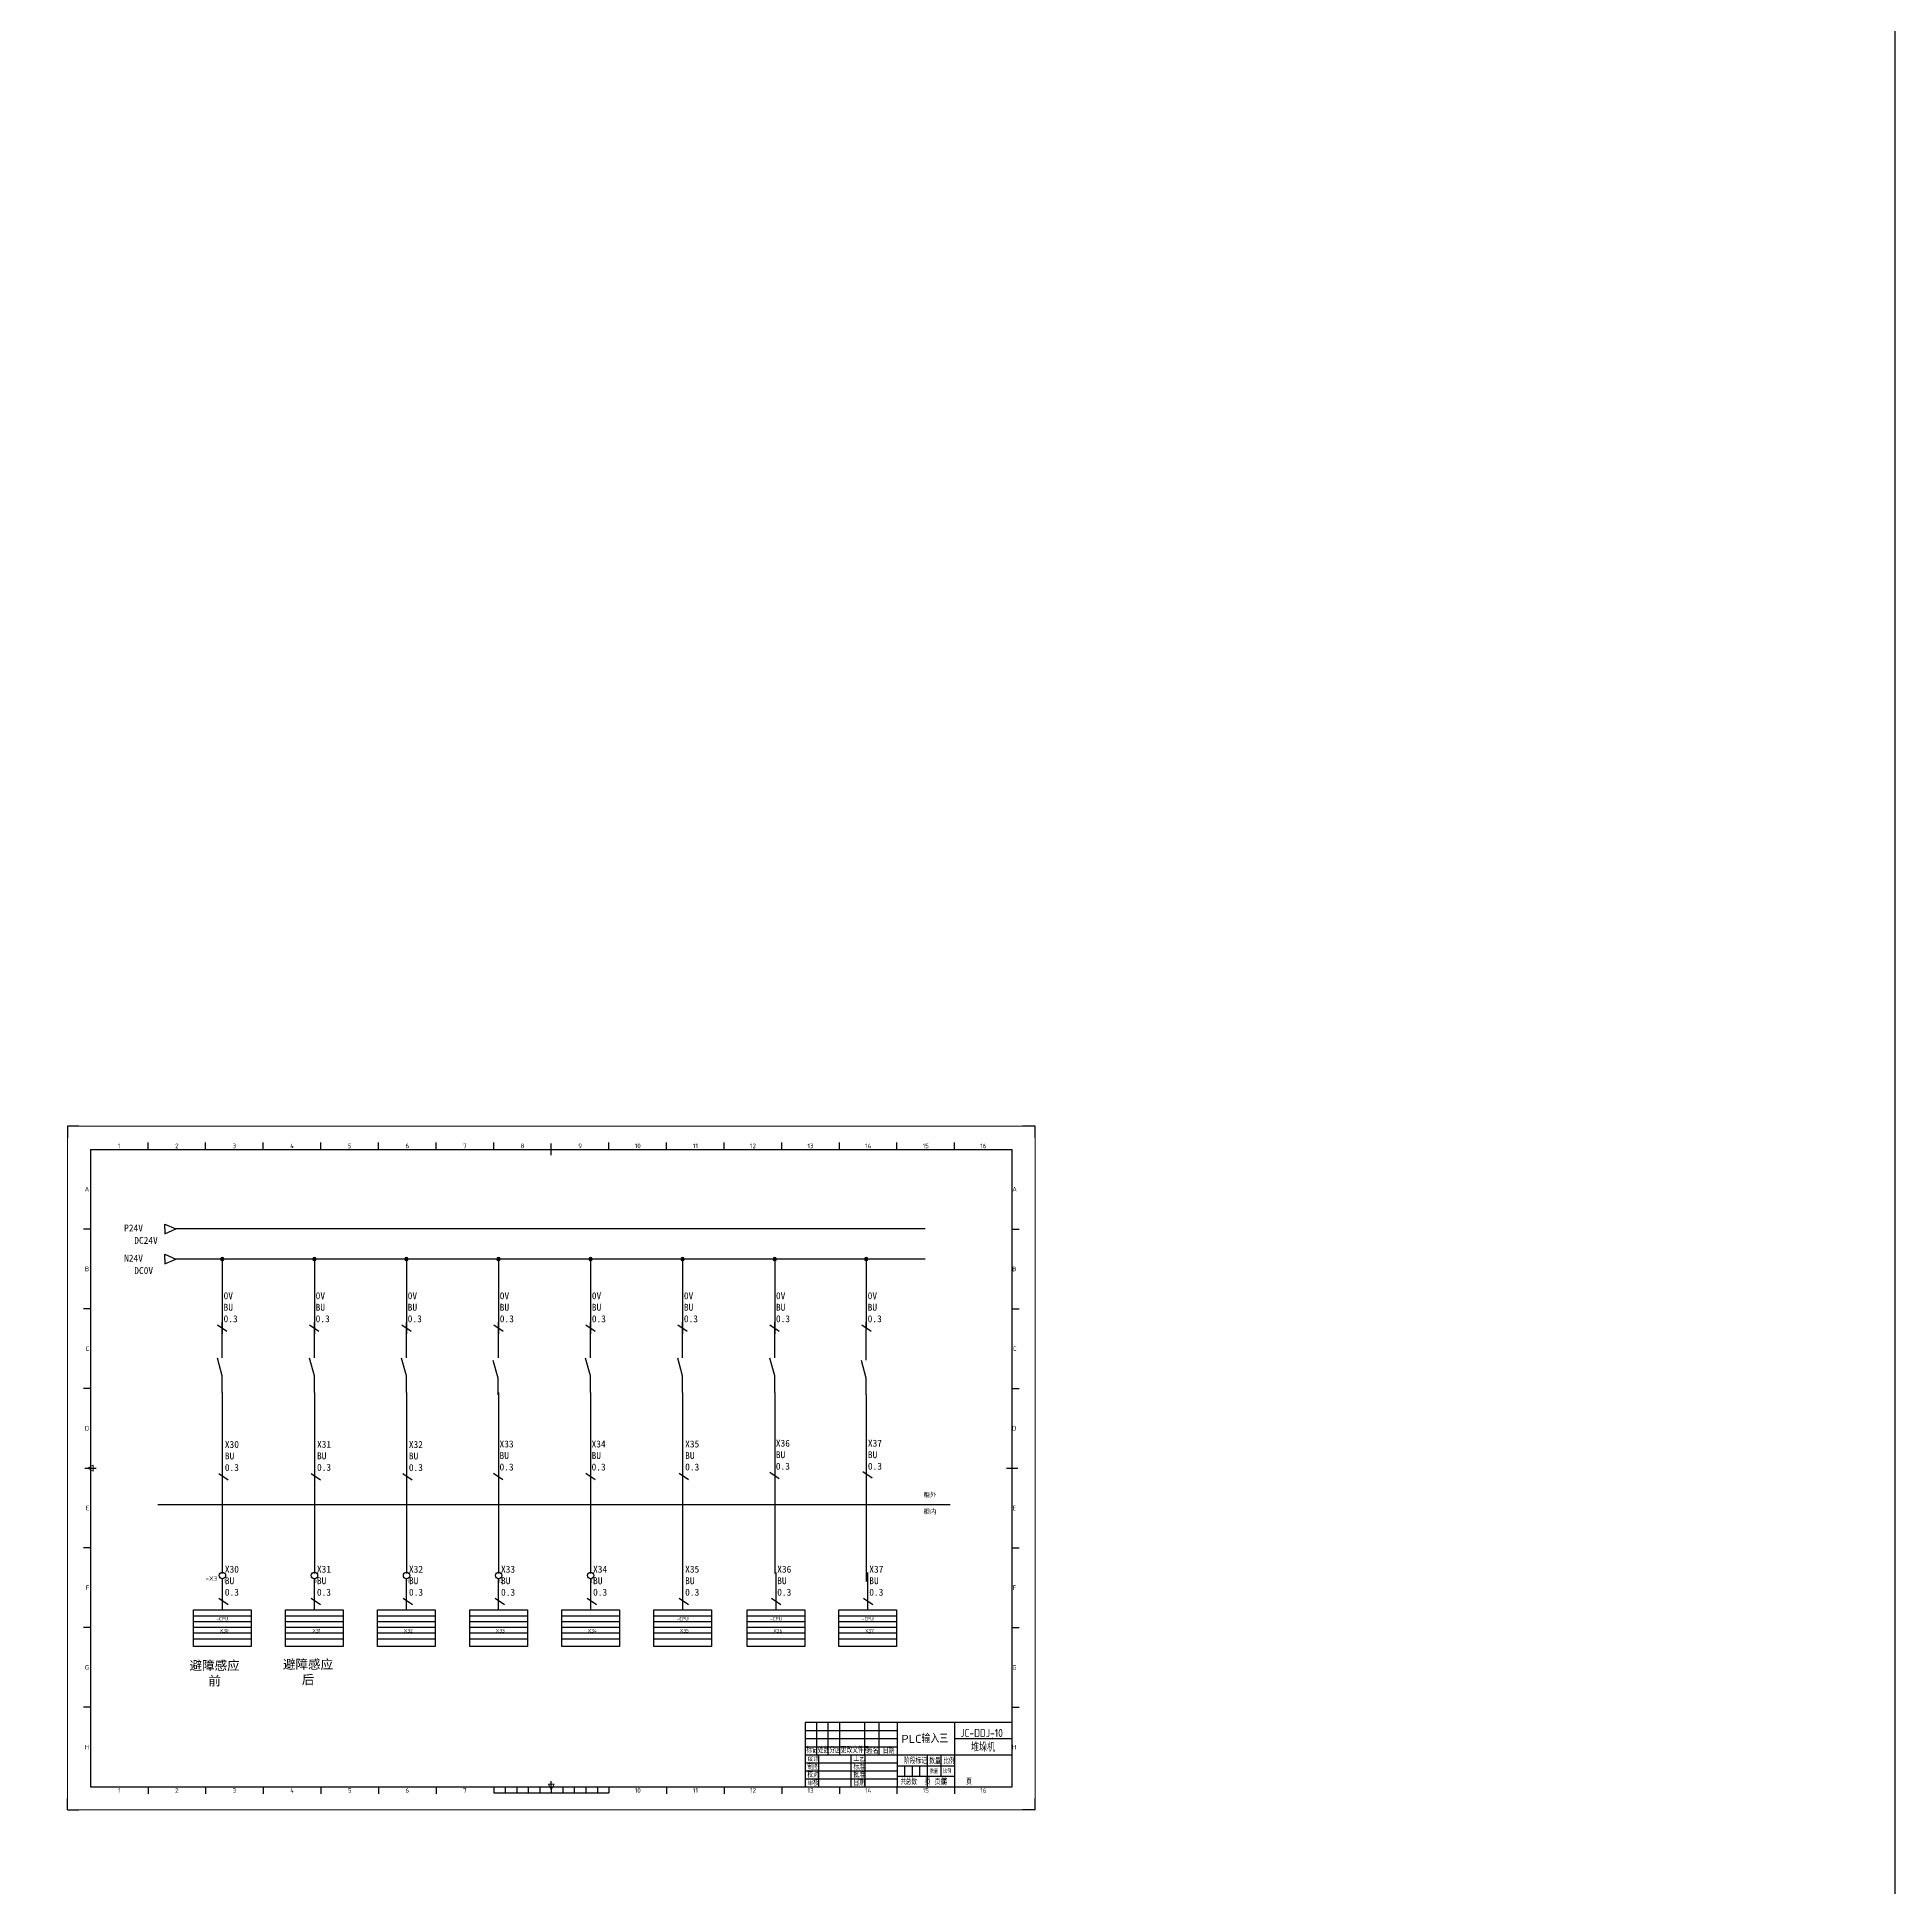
# Model space of a CAD drawing. Header units: inches. Extents: x -128 to 31549, y -2321 to 19035.
# Drawn here: x 3266 to 4880, y 4488 to 6096 of the extents above; entities that cross this region are included whole.
import ezdxf
from ezdxf.enums import TextEntityAlignment as Align

# ---------------------------------------------------------------- set-up
doc = ezdxf.new("R2010")
doc.units = ezdxf.units.IN
doc.header["$MEASUREMENT"] = 0
for name, color, linetype in [('AE_BOR', 1, 'Continuous'), ('BLU_0.5mm^2', 5, 'Continuous'), ('SYMS', 7, 'Continuous'), ('WIRENO', 70, 'Continuous'), ('图框_外框线', 7, 'Continuous'), ('图框_标题栏属性', 1, 'Continuous'), ('图框_标题栏文字', 6, 'Continuous')]:
    doc.layers.add(name, color=color, linetype=linetype)
doc.styles.get("Standard").update_dxf_attribs({"font": 'txt', "bigfont": 'gbcbig.shx'})
doc.styles.add('WD', font='romans.shx', dxfattribs={"bigfont": 'gbcbig.shx'})
doc.styles.add('WD_IEC', font='ISOCP2.shx', dxfattribs={"width": 0.9, "height": 4, "bigfont": 'gbcbig.shx'})
doc.styles.add('工程字', font='gbenor.shx', dxfattribs={"bigfont": 'gbcbig.shx'})

# ---------------------------------------------------------------- blocks, each defined once
blk = doc.blocks.new('gb_a1')
for p, q in [((20, 574), (20, 20)), ((20, 574), (821, 574)), ((821, 20), (821, 574)), ((20, 20), (821, 20))]:
    blk.add_line(p, q)
at = {"layer": 'AE_BOR', "lineweight": 30}
for p, q in [((10, 594), (0, 594)), ((0, 594), (0, 584)), ((841, 594), (830, 594)), ((841, 584), (841, 594)), ((0, 0), (0, 10)), ((0, 0), (10, 0)), ((841, 0), (830, 0)), ((841, 0), (841, 10))]:
    blk.add_line(p, q, dxfattribs=at)
at = {"layer": 'AE_BOR', "color": 1, "lineweight": 15}
for p, q in [((0, 594), (841, 594)), ((0, 0), (0, 594)), ((841, 594), (841, 0)), ((17.5, 297), (22.5, 299.5)), ((22.5, 294.5), (17.5, 297)), ((22.5, 299.5), (22.5, 294.5)), ((420.5, 17.5), (418, 22.5)), ((418, 22.5), (423, 22.5)), ((423, 22.5), (420.5, 17.5)), ((841, 0), (0, 0))]:
    blk.add_line(p, q, dxfattribs=at)
at = {"layer": 'AE_BOR'}
for p, q in [((70.0625, 574), (70.0625, 580)), ((120.125, 574), (120.125, 580)), ((170.1875, 574), (170.1875, 580)), ((220.25, 574), (220.25, 580)), ((270.3125, 574), (270.3125, 580)), ((320.375, 574), (320.375, 580)), ((370.4375, 574), (370.4375, 580)), ((470.5625, 574), (470.5625, 580)), ((520.625, 574), (520.625, 580)), ((570.6875, 574), (570.6875, 580)), ((620.75, 574), (620.75, 580)), ((670.8125, 574), (670.8125, 580)), ((720.875, 574), (720.875, 580)), ((770.9375, 574), (770.9375, 580)), ((20, 504.75), (14, 504.75)), ((821, 504.75), (827, 504.75)), ((20, 435.5), (14, 435.5)), ((821, 435.5), (827, 435.5)), ((20, 366.25), (14, 366.25)), ((821, 366.25), (827, 366.25)), ((20, 227.75), (14, 227.75)), ((821, 227.75), (827, 227.75)), ((20, 158.5), (14, 158.5)), ((821, 158.5), (827, 158.5)), ((20, 89.25), (14, 89.25)), ((821, 89.25), (827, 89.25)), ((70.0625, 20), (70.0625, 14)), ((120.125, 20), (120.125, 14)), ((170.1875, 20), (170.1875, 14)), ((220.25, 20), (220.25, 14)), ((270.3125, 20), (270.3125, 14)), ((320.375, 20), (320.375, 14)), ((520.625, 20), (520.625, 14)), ((570.6875, 20), (570.6875, 14)), ((620.75, 20), (620.75, 14)), ((670.8125, 20), (670.8125, 14)), ((720.875, 20), (720.875, 14)), ((770.9375, 20), (770.9375, 14))]:
    blk.add_line(p, q, dxfattribs=at)
at = {"layer": 'AE_BOR', "color": 2, "lineweight": 30}
for p, q in [((420.5, 574), (420.5, 579)), ((420.5, 569), (420.5, 574)), ((15, 297), (25, 297)), ((816, 297), (826, 297)), ((370.5, 20), (370.5, 15)), ((380.5, 20), (380.5, 15)), ((390.5, 20), (390.5, 15)), ((400.5, 20), (400.5, 15)), ((410.5, 20), (410.5, 15)), ((420.5, 20), (420.5, 25)), ((420.5, 20), (420.5, 15)), ((430.5, 20), (430.5, 15)), ((440.5, 20), (440.5, 15)), ((450.5, 20), (450.5, 15)), ((460.5, 20), (460.5, 15)), ((470.5, 20), (470.5, 15)), ((370.5, 15), (470.5, 15))]:
    blk.add_line(p, q, dxfattribs=at)
at = {"layer": 'AE_BOR', "style": 'WD_IEC'}
for s, p in [('1', (45.03125, 575)), ('2', (95.09375, 575)), ('3', (145.15625, 575)), ('4', (195.21875, 575)), ('5', (245.28125, 575)), ('6', (295.34375, 575)), ('7', (345.40625, 575)), ('8', (395.46875, 575)), ('9', (445.53125, 575)), ('10', (495.59375, 575)), ('11', (545.65625, 575)), ('12', (595.71875, 575)), ('13', (645.78125, 575)), ('14', (695.84375, 575)), ('15', (745.90625, 575)), ('16', (795.96875, 575)), ('1', (45.03125, 15)), ('2', (95.09375, 15)), ('3', (145.15625, 15)), ('4', (195.21875, 15)), ('5', (245.28125, 15)), ('6', (295.34375, 15)), ('7', (345.40625, 15)), ('10', (495.59375, 15)), ('11', (545.65625, 15)), ('12', (595.71875, 15)), ('13', (645.78125, 15)), ('14', (695.84375, 15)), ('15', (745.90625, 15)), ('16', (795.96875, 15))]:
    blk.add_text(s, height=4, dxfattribs=at).set_placement(p, align=Align.CENTER)
for s, p in [('A', (19, 539.375)), ('A', (825.04762, 539.375)), ('B', (19, 470.125)), ('B', (824.66667, 470.125)), ('C', (19, 400.875)), ('C', (824.85714, 400.875)), ('D', (19, 331.625)), ('D', (824.66667, 331.625)), ('E', (19, 262.375)), ('E', (824.47619, 262.375)), ('F', (19, 193.125)), ('F', (824.47619, 193.125)), ('G', (19, 123.875)), ('G', (824.85714, 123.875)), ('H', (19, 54.625)), ('H', (824.66667, 54.625))]:
    blk.add_text(s, height=4, dxfattribs=at).set_placement(p, align=Align.MIDDLE_RIGHT)
blk = doc.blocks.new('GB_TitleBlock')
at = {"lineweight": -3}
for p, q in [((-50, 42), (0, 42)), ((-50, 28), (0, 28))]:
    blk.add_line(p, q, dxfattribs=at)
blk.add_point((-17, 42), dxfattribs=at)
at = {"layer": '图框_外框线'}
for p, q in [((-180, 49), (-100, 49)), ((-170, 56), (-170, 28)), ((-160, 28), (-160, 56)), ((-150, 56), (-150, 28)), ((-128, 28), (-128, 56)), ((-116, 56), (-116, 28)), ((-100, 56), (-100, 0)), ((-50, 56), (-50, 0)), ((-180, 42), (-100, 42)), ((-180, 35), (-100, 35)), ((-180, 28), (-50, 28)), ((-180, 21), (-100, 21)), ((-168, 0), (-168, 28)), ((-140, 0), (-140, 28)), ((-128, 28), (-128, 0)), ((-50, 18), (-100, 18)), ((-93.5, 18), (-93.5, 9)), ((-87, 18), (-87, 9)), ((-80.5, 18), (-80.5, 9)), ((-74, 28), (-74, 0)), ((-62, 28), (-62, 9)), ((-180, 14), (-100, 14)), ((-180, 7), (-100, 7)), ((-50, 9), (-100, 9))]:
    blk.add_line(p, q, dxfattribs=at)
blk.add_lwpolyline([(0, 56), (-180, 56), (-180, 0), (0, 0), (0, 56)], dxfattribs=at)
at = {"style": 'WD', "flags": 1}
blk.add_attdef('WD_TB', (-168.4, 50.5), '', height=2, dxfattribs=at)
at = {"layer": '图框_标题栏属性', "style": '工程字'}
for tag, p in [('REV3', (-179.6, 50.9)), ('REV2', (-179.4, 43.5)), ('REV1', (-179.4, 36.8))]:
    blk.add_attdef(tag, p, '', height=3, dxfattribs=at)
for tag, height, width, p, p2 in [('REV3DET', 3, 13.288798, (-148.8, 50.8), (-130.5, 50.8)), ('BY3', 3, 6.930672, (-126.9, 50.8), (-117.4, 50.8)), ('RD3', 3, 9.096075, (-114.7, 50.8), (-102.2, 50.8)), ('REV2DET', 3, 1.39216, (-148.8, 43.8), (-130.5, 43.8)), ('REV1DET', 3, 13.288798, (-148.8, 36.8), (-130.5, 36.8)), ('BY2', 3, 6.930672, (-126.9, 43.8), (-117.4, 43.8)), ('BY1', 3, 6.930672, (-126.9, 36.8), (-117.4, 36.8)), ('RD2', 3, 9.096075, (-114.7, 43.8), (-102.2, 43.8)), ('RD1', 3, 9.096075, (-114.7, 36.8), (-102.2, 36.8)), ('文件名称', 7, 2.04191, (-96.3, 38.3), (-55.6, 38.3))]:
    blk.add_attdef(tag, text='', height=height, dxfattribs=dict(at, width=width)).set_placement(p, p2, align=Align.FIT)
for tag, p in [('图号', (-26.6, 46.9)), ('项目名称', (-25.3, 35.2))]:
    blk.add_attdef(tag, text='', height=7, dxfattribs=at).set_placement(p, align=Align.MIDDLE)
at = {"layer": '图框_标题栏属性', "lineweight": -3}
for tag, p in [('制图', (-163.6, 15.3)), ('罗文根', (-163.6, 22.3)), ('标准', (-123.6, 15.3)), ('工艺', (-123.6, 22.3)), ('校对', (-163.6, 8.3)), ('审核', (-163.6, 1.3)), ('批准', (-123.6, 8.3)), ('日期', (-123.6, 1.3))]:
    blk.add_attdef(tag, p, '', height=5, dxfattribs=at)
at = {"layer": '图框_标题栏属性', "style": '工程字'}
for tag, height, p in [('总数', 5, (-87.7, 4.4)), ('数量', 3.5, (-68, 13.6)), ('页数', 5, (-62.4, 4.4)), ('比例', 3.5, (-56.4, 13.7))]:
    blk.add_attdef(tag, text='', height=height, dxfattribs=at).set_placement(p, align=Align.MIDDLE_CENTER)
at = {"layer": '图框_标题栏文字', "style": '工程字'}
for s, p in [('标记', (-179, 29.4)), ('处数', (-169, 29.4)), ('分区', (-159, 29.4)), ('更改文件号', (-149, 29.6)), ('签名', (-126, 29)), ('日期', (-112.5, 29)), ('制图', (-178, 15)), ('设计', (-178, 22.3)), ('标准', (-138, 14.9)), ('工艺', (-138, 22.1)), ('阶段标记', (-94.1, 20.2)), ('数量', (-72.1, 20)), ('比例', (-60, 20)), ('校对', (-178, 8.3)), ('审核', (-178, 1.1)), ('批准', (-138, 8.1)), ('日期', (-138, 1.1)), ('共     页   第     页', (-97.2, 2))]:
    blk.add_text(s, height=5, dxfattribs=at).set_placement(p)
blk = doc.blocks.new('A$C5F215F0F')
for p, q in [((25.1, 31.7), (25.1, 58.8)), ((0, 26.7), (50.1, 26.7)), ((0, 21.7), (50.1, 21.7)), ((0, 16.7), (50.1, 16.7)), ((50.1, 31.7), (50.1, 0)), ((0, 11.7), (50.1, 11.7)), ((0, 6.7), (50.1, 6.7))]:
    blk.add_line(p, q)
blk.add_lwpolyline([(50.1, 0), (0, 0), (0, 31.7), (50.1, 31.7)])
blk.add_circle((25.1, 61.6), 2.75)
at = {"ltscale": 4, "style": 'WD_IEC'}
blk.add_attdef('TAG1', text='', height=4, dxfattribs=at).set_placement((15.5, 57), align=Align.CENTER)
for tag, p in [('TERM03', (39.9, 57.2)), ('TERM01', (30.2, 24)), ('TERM02', (30.4, 13.7))]:
    blk.add_attdef(tag, text='', height=3, dxfattribs=at).set_placement(p, align=Align.MIDDLE_RIGHT)
blk = doc.blocks.new('A$C2E8F2681')
for p, q in [((25.1, 31.7), (25.1, 64.3)), ((0, 26.7), (50.1, 26.7)), ((0, 21.7), (50.1, 21.7)), ((0, 16.7), (50.1, 16.7)), ((50.1, 31.7), (50.1, 0)), ((0, 11.7), (50.1, 11.7)), ((0, 6.7), (50.1, 6.7))]:
    blk.add_line(p, q)
blk.add_lwpolyline([(50.1, 0), (0, 0), (0, 31.7), (50.1, 31.7)])
at = {"ltscale": 4, "style": 'WD_IEC'}
for tag, p in [('TERM01', (30.2, 24)), ('TERM02', (30.4, 13.7))]:
    blk.add_attdef(tag, text='', height=3, dxfattribs=at).set_placement(p, align=Align.MIDDLE_RIGHT)
blk = doc.blocks.new('wddot')
for radius in [0.72, 0.449, 0.223]:
    blk.add_circle((0, 0), radius)

msp = doc.modelspace()

# ---------------------------------------------------------------- linework, layer by layer
at = {"color": 7}
for p, q in [((3377.2, 5060.4), (3377.2, 5064.6)), ((3377.2, 5064.6), (3386.7, 5060.4)), ((3377.2, 5060.4), (3377.2, 5056.1)), ((3377.2, 5056.1), (3386.7, 5060.4)), ((4037.8, 5060.4), (3386.7, 5060.4)), ((3377.2, 5034.2), (3377.2, 5038.4)), ((3377.2, 5038.4), (3386.7, 5034.2)), ((3377.2, 5034.2), (3377.2, 5029.9)), ((3377.2, 5029.9), (3386.7, 5034.2)), ((4037.8, 5034.2), (3386.7, 5034.2)), ((3427.1, 4948.3), (3427.1, 4979.3)), ((3507.1, 4948.3), (3507.1, 4979.3)), ((3587.1, 4948.3), (3587.1, 4979.3)), ((3667.1, 4948.3), (3667.1, 4979.3)), ((3747.1, 4948.3), (3747.1, 4979.3)), ((3827.1, 4948.3), (3827.1, 4979.3)), ((3907.1, 4948.3), (3907.1, 4979.3)), ((3986.7, 4946.3), (3986.7, 4979.3))]:
    msp.add_line(p, q, dxfattribs=at)
at = {"color": 0}
for p, q in [((3423, 4977.1), (3431.1, 4971.6)), ((3423, 4977.1), (3431.1, 4971.6)), ((3503, 4977.1), (3511.1, 4971.6)), ((3503, 4977.1), (3511.1, 4971.6)), ((3583, 4977.1), (3591.1, 4971.6)), ((3583, 4977.1), (3591.1, 4971.6)), ((3663, 4977.1), (3671.1, 4971.6)), ((3663, 4977.1), (3671.1, 4971.6)), ((3743, 4977.1), (3751.1, 4971.6)), ((3743, 4977.1), (3751.1, 4971.6)), ((3823, 4977.1), (3831.1, 4971.6)), ((3823, 4977.1), (3831.1, 4971.6)), ((3903, 4977.1), (3911.1, 4971.6)), ((3903, 4977.1), (3911.1, 4971.6)), ((3982.7, 4977), (3990.8, 4971.6)), ((3982.7, 4977), (3990.8, 4971.6)), ((3427.1, 4932.6), (3422.8, 4948.1)), ((3507.1, 4932.6), (3502.8, 4948.1)), ((3587.1, 4932.6), (3582.8, 4948.1)), ((3666.7, 4930.6), (3662.4, 4946.1)), ((3747.1, 4932.6), (3742.8, 4948.1)), ((3827.1, 4932.6), (3822.8, 4948.1)), ((3907.1, 4932.6), (3902.8, 4948.1)), ((3986.7, 4930.6), (3982.4, 4946.1)), ((3427.1, 4918.3), (3427.1, 4932.6)), ((3507.1, 4918.3), (3507.1, 4932.6)), ((3587.1, 4918.3), (3587.1, 4932.6)), ((3666.7, 4916.3), (3666.7, 4930.6)), ((3747.1, 4918.3), (3747.1, 4932.6)), ((3827.1, 4918.3), (3827.1, 4932.6)), ((3907.1, 4918.3), (3907.1, 4932.6)), ((3986.7, 4916.3), (3986.7, 4930.6)), ((3424.2, 4847.9), (3432.3, 4842.4)), ((3504.3, 4847.9), (3512.4, 4842.5)), ((3584.1, 4847.9), (3592.2, 4842.4)), ((3662.9, 4848.2), (3671, 4842.7)), ((3742.9, 4848.2), (3751, 4842.7)), ((3824.2, 4848.2), (3832.3, 4842.7)), ((3903, 4849), (3911.1, 4843.5)), ((3983.7, 4849.6), (3991.8, 4844.1)), ((3371.1, 4820.8), (4059.6, 4820.8)), ((3424.2, 4739.4), (3432.3, 4733.9)), ((3504.2, 4739.4), (3512.3, 4733.9)), ((3584.2, 4739.4), (3592.3, 4733.9)), ((3664.2, 4739.4), (3672.3, 4733.9)), ((3744.2, 4739.4), (3752.3, 4733.9)), ((3824.2, 4739.4), (3832.3, 4733.9)), ((3904.2, 4739.4), (3912.3, 4733.9)), ((3984.2, 4739.4), (3992.3, 4733.9))]:
    msp.add_line(p, q, dxfattribs=at)
at = {"color": 3}
msp.add_lwpolyline([(-127.9, 7703.8), (4880.5, 7703.8), (4880.5, 2061.2), (-127.9, 2061.2)], close=True, dxfattribs=at)
at = {"layer": 'BLU_0.5mm^2', "color": 0}
for p, q in [((3427.1, 5034.2), (3427.1, 4969.3)), ((3507.1, 5034.2), (3507.1, 4969.3)), ((3587.1, 5034.2), (3587.1, 4969.3)), ((3667.1, 5034.2), (3667.1, 4969.3)), ((3747.1, 5034.2), (3747.1, 4969.3)), ((3827.1, 5034.2), (3827.1, 4969.3)), ((3907.1, 5034.2), (3907.1, 4969.3)), ((3986.7, 5034.2), (3986.7, 4974.3)), ((3427.1, 4918.3), (3427.1, 4760.9)), ((3507.1, 4918.3), (3507.1, 4760.9)), ((3587.1, 4918.3), (3587.1, 4760.9)), ((3667.1, 4918.3), (3667.1, 4760.9)), ((3747.1, 4918.3), (3747.1, 4760.9)), ((3827.1, 4918.3), (3827.1, 4760.9)), ((3907.1, 4918.3), (3907.1, 4760.9)), ((3986.7, 4916.3), (3986.7, 4754))]:
    msp.add_line(p, q, dxfattribs=at)

# ---------------------------------------------------------------- block references
at = {"color": 0}
msp.add_blockref('gb_a1', (3292.5, 4555.5), dxfattribs=at)
ref = msp.add_blockref('A$C5F215F0F', (3402.1, 4697.6), dxfattribs=at)
ref.add_attrib('TERM03', '9', dxfattribs={"ltscale": 4, "height": 3, "style": 'WD_IEC'}).set_placement((3431, 4754.3), align=Align.MIDDLE_RIGHT)
ref.add_attrib('TERM01', '-CPU', dxfattribs={"ltscale": 4, "height": 3, "style": 'WD_IEC'}).set_placement((3432.3, 4721.7), align=Align.MIDDLE_RIGHT)
ref.add_attrib('TAG1', '-X3', dxfattribs={"ltscale": 4, "height": 4, "style": 'WD_IEC'}).set_placement((3417.6, 4754.6), align=Align.CENTER)
ref.add_attrib('TERM02', 'X30', dxfattribs={"ltscale": 4, "height": 3, "style": 'WD_IEC'}).set_placement((3432.5, 4711.3), align=Align.MIDDLE_RIGHT)
ref = msp.add_blockref('A$C5F215F0F', (3482.1, 4697.6), dxfattribs=at)
ref.add_attrib('TERM03', '10', dxfattribs={"ltscale": 4, "height": 3, "style": 'WD_IEC'}).set_placement((3511, 4754.3), align=Align.MIDDLE_RIGHT)
ref.add_attrib('TERM02', 'X31', dxfattribs={"ltscale": 4, "height": 3, "style": 'WD_IEC'}).set_placement((3512.5, 4711.3), align=Align.MIDDLE_RIGHT)
ref = msp.add_blockref('A$C5F215F0F', (3562.1, 4697.6), dxfattribs=at)
ref.add_attrib('TERM03', '11', dxfattribs={"ltscale": 4, "height": 3, "style": 'WD_IEC'}).set_placement((3591, 4754.3), align=Align.MIDDLE_RIGHT)
ref.add_attrib('TERM02', 'X32', dxfattribs={"ltscale": 4, "height": 3, "style": 'WD_IEC'}).set_placement((3592.5, 4711.3), align=Align.MIDDLE_RIGHT)
ref = msp.add_blockref('A$C5F215F0F', (3642.1, 4697.6), dxfattribs=at)
ref.add_attrib('TERM03', '12', dxfattribs={"ltscale": 4, "height": 3, "style": 'WD_IEC'}).set_placement((3671, 4754.3), align=Align.MIDDLE_RIGHT)
ref.add_attrib('TERM02', 'X33', dxfattribs={"ltscale": 4, "height": 3, "style": 'WD_IEC'}).set_placement((3672.5, 4711.3), align=Align.MIDDLE_RIGHT)
ref = msp.add_blockref('A$C5F215F0F', (3722.1, 4697.6), dxfattribs=at)
ref.add_attrib('TERM03', '13', dxfattribs={"ltscale": 4, "height": 3, "style": 'WD_IEC'}).set_placement((3751, 4754.3), align=Align.MIDDLE_RIGHT)
ref.add_attrib('TERM02', 'X34', dxfattribs={"ltscale": 4, "height": 3, "style": 'WD_IEC'}).set_placement((3752.5, 4711.3), align=Align.MIDDLE_RIGHT)
for p, values in [((3802.1, 4697.6), {'TERM01': '-CPU', 'TERM02': 'X35'}), ((3883.3, 4697.6), {'TERM01': '-CPU', 'TERM02': 'X36'}), ((3962.9, 4697.6), {'TERM01': '-CPU', 'TERM02': 'X37'})]:
    msp.add_blockref('A$C2E8F2681', p, dxfattribs=at).add_auto_attribs(values)
ref = msp.add_blockref('GB_TitleBlock', (4113.5, 4575.5), dxfattribs=at)
ref.add_attrib('页数', '页数', dxfattribs={"layer": '图框_标题栏属性', "height": 5, "style": '工程字'}).set_placement((4051.1, 4579.9), align=Align.MIDDLE_CENTER)
ref.add_attrib('总数', '总数', dxfattribs={"layer": '图框_标题栏属性', "height": 5, "style": '工程字'}).set_placement((4025.8, 4579.9), align=Align.MIDDLE_CENTER)
ref.add_attrib('比例', '比例', dxfattribs={"layer": '图框_标题栏属性', "height": 3.5, "style": '工程字'}).set_placement((4057.1, 4589.2), align=Align.MIDDLE_CENTER)
ref.add_attrib('数量', '数量', dxfattribs={"layer": '图框_标题栏属性', "height": 3.5, "style": '工程字'}).set_placement((4045.5, 4589.1), align=Align.MIDDLE_CENTER)
ref.add_attrib('项目名称', '堆垛机', dxfattribs={"layer": '图框_标题栏属性', "height": 7, "style": '工程字'}).set_placement((4088.2, 4610.7), align=Align.MIDDLE)
ref.add_attrib('图号', 'JC-DDJ-10', dxfattribs={"layer": '图框_标题栏属性', "height": 7, "style": '工程字'}).set_placement((4086.9, 4622.4), align=Align.MIDDLE)
ref.add_attrib('文件名称', 'PLC输入三', dxfattribs={"layer": '图框_标题栏属性', "height": 7, "style": '工程字', "width": 1.466537}).set_placement((4017.2, 4613.8), (4057.9, 4613.8), align=Align.FIT)
at = {"layer": 'SYMS', "color": 0, "xscale": -2, "yscale": 2, "zscale": 2, "rotation": 90}
for p in [(3427.1, 5034.2), (3507.1, 5034.2), (3587.1, 5034.2), (3667.1, 5034.2), (3747.1, 5034.2), (3827.1, 5034.2), (3907.1, 5034.2), (3986.7, 5034.2)]:
    msp.add_blockref('wddot', p, dxfattribs=at)

# ---------------------------------------------------------------- texts
at = {"color": 0, "char_height": 4, "width": 21.946, "attachment_point": 1}
for s, insert in [('{\\fSimSun|b0|i0|c134|p2;柜外}', (4036.5, 4831.5)), ('{\\fSimSun|b0|i0|c134|p2;柜内}', (4036.5, 4816.8))]:
    msp.add_mtext(s, dxfattribs=dict(at, insert=insert))
at = {"layer": 'WIRENO', "color": 0}
for s, insert, char_height, width, attachment_point in [('{\\fSimSun|b0|i0|c134|p2;P24V}', (3341.8, 5064.2), 6, 44.54, 1), ('{\\fSimSun|b0|i0|c134|p2;\\C1;DC24V}', (3350.6, 5053.4), 6, 44.54, 1), ('{\\fSimSun|b0|i0|c134|p2;N24V}', (3341.8, 5038), 6, 44.54, 1), ('{\\fSimSun|b0|i0|c134|p2;\\C1;DC0V}', (3350.6, 5027.2), 6, 44.54, 1), ('{\\fSimSun|b0|i0|c134|p2;0V\\PBU\\P0.3}', (3428.2, 5005.3), 6, 5, 1), ('{\\fSimSun|b0|i0|c134|p2;0V\\PBU\\P0.3}', (3508.2, 5005.3), 6, 5, 1), ('{\\fSimSun|b0|i0|c134|p2;0V\\PBU\\P0.3}', (3588.2, 5005.3), 6, 5, 1), ('{\\fSimSun|b0|i0|c134|p2;0V\\PBU\\P0.3}', (3668.2, 5005.3), 6, 5, 1), ('{\\fSimSun|b0|i0|c134|p2;0V\\PBU\\P0.3}', (3748.2, 5005.3), 6, 5, 1), ('{\\fSimSun|b0|i0|c134|p2;0V\\PBU\\P0.3}', (3828.2, 5005.3), 6, 5, 1), ('{\\fSimSun|b0|i0|c134|p2;0V\\PBU\\P0.3}', (3908.2, 5005.3), 6, 5, 1), ('{\\fSimSun|b0|i0|c134|p2;0V\\PBU\\P0.3}', (3987.9, 5005.3), 6, 5, 1), ('{\\fSimSun|b0|i0|c134|p2;X30\\PBU\\P0.3}', (3429.3, 4876.1), 6, 5, 1), ('{\\fSimSun|b0|i0|c134|p2;X31\\PBU\\P0.3}', (3509.4, 4876.2), 6, 5, 1), ('{\\fSimSun|b0|i0|c134|p2;X32\\PBU\\P0.3}', (3589.2, 4876.1), 6, 5, 1), ('{\\fSimSun|b0|i0|c134|p2;X33\\PBU\\P0.3}', (3668, 4876.5), 6, 5, 1), ('{\\fSimSun|b0|i0|c134|p2;X34\\PBU\\P0.3}', (3748, 4876.5), 6, 5, 1), ('{\\fSimSun|b0|i0|c134|p2;X35\\PBU\\P0.3}', (3829.3, 4876.5), 6, 5, 1), ('{\\fSimSun|b0|i0|c134|p2;X36\\PBU\\P0.3}', (3908.1, 4877.2), 6, 5, 1), ('{\\fSimSun|b0|i0|c134|p2;X37\\PBU\\P0.3}', (3988.1, 4877.2), 6, 5, 1), ('{\\fSimSun|b0|i0|c134|p2;X30\\PBU\\P0.3}', (3429.3, 4767.7), 6, 5, 1), ('{\\fSimSun|b0|i0|c134|p2;X31\\PBU\\P0.3}', (3509.3, 4767.7), 6, 5, 1), ('{\\fSimSun|b0|i0|c134|p2;X32\\PBU\\P0.3}', (3589.3, 4767.7), 6, 5, 1), ('{\\fSimSun|b0|i0|c134|p2;X33\\PBU\\P0.3}', (3669.3, 4767.7), 6, 5, 1), ('{\\fSimSun|b0|i0|c134|p2;X34\\PBU\\P0.3}', (3749.3, 4767.7), 6, 5, 1), ('{\\fSimSun|b0|i0|c134|p2;X35\\PBU\\P0.3}', (3829.3, 4767.7), 6, 5, 1), ('{\\fSimSun|b0|i0|c134|p2;X36\\PBU\\P0.3}', (3909.3, 4767.7), 6, 5, 1), ('{\\fSimSun|b0|i0|c134|p2;X37\\PBU\\P0.3}', (3989.3, 4767.7), 6, 5, 1), ('{\\fSimSun|b0|i0|c134|p2;避障感应前}', (3420.4, 4662.9), 8, 44.54, 8), ('{\\fSimSun|b0|i0|c134|p2;避障感应后}', (3501.6, 4663.9), 8, 44.54, 8)]:
    msp.add_mtext(s, dxfattribs=dict(at, insert=insert, char_height=char_height, width=width, attachment_point=attachment_point))

doc.saveas('drawing.dxf')
